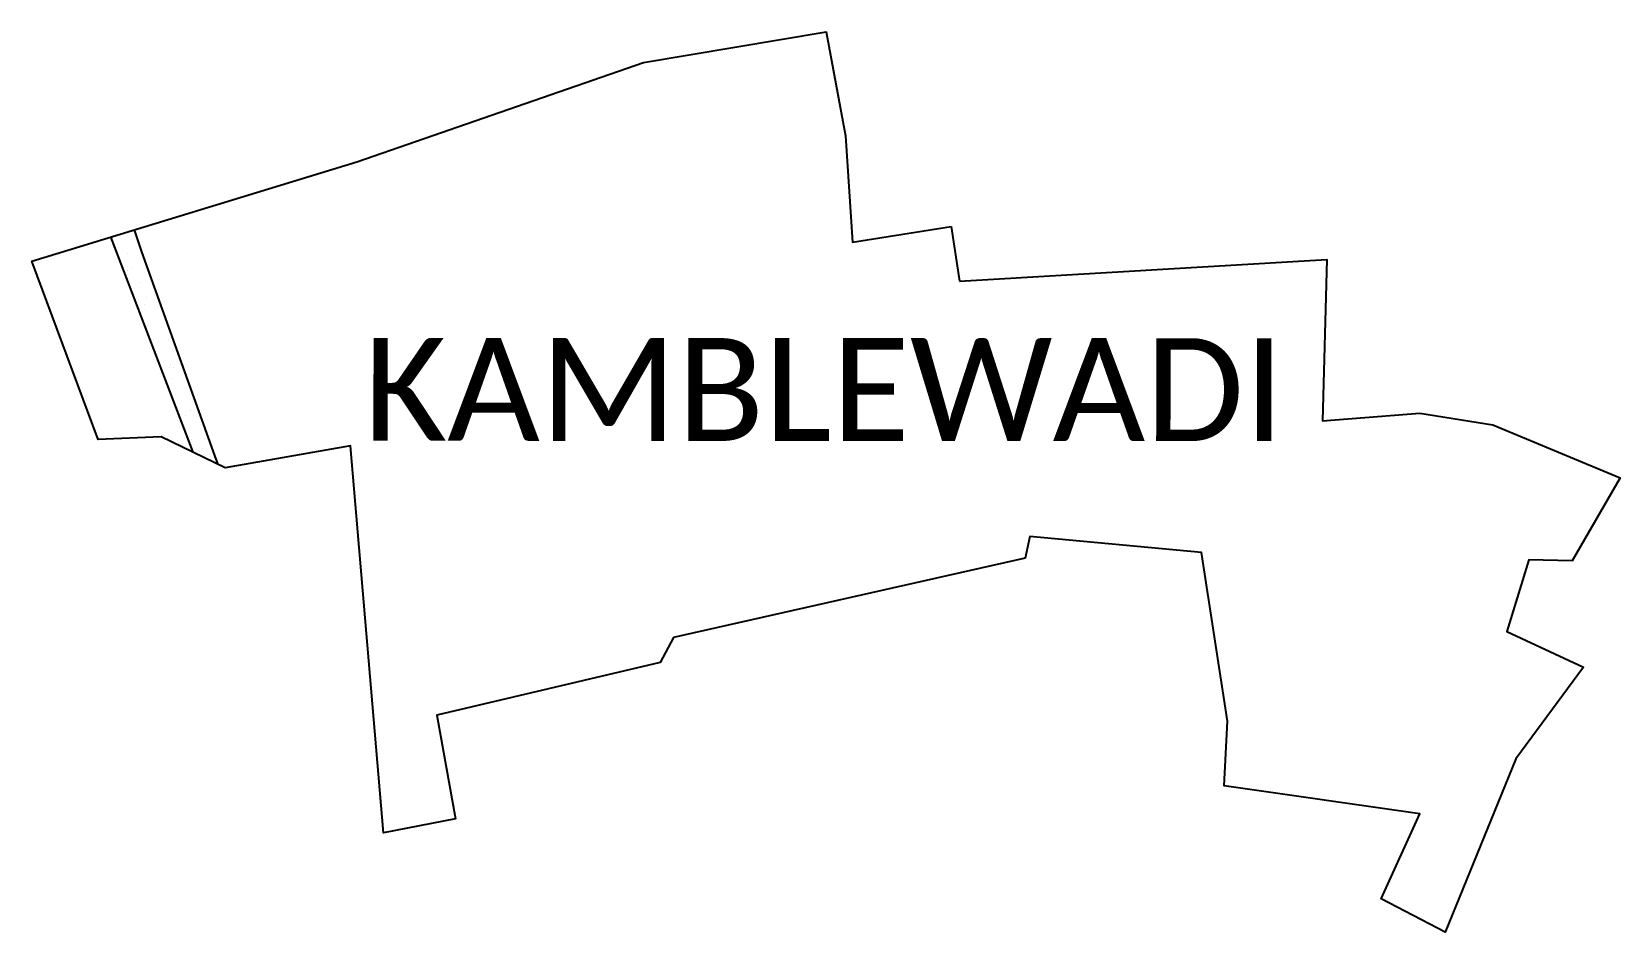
# Model space of a CAD drawing. Header units: feet. Extents: x 330680 to 359033, y 1750885 to 1931097.
# Drawn here: x 353528 to 354812, y 1750885 to 1751612 of the extents above; entities outside this region: 1.
import ezdxf

# ---------------------------------------------------------------- set-up
doc = ezdxf.new("R2010")
doc.units = ezdxf.units.FT
doc.header["$MEASUREMENT"] = 0
for name, color, linetype in [('DITRICT NAME', 118, 'Continuous'), ('SAND DUNES', 42, 'Continuous'), ('VILLAGE NAME', 250, 'Continuous')]:
    doc.layers.add(name, color=color, linetype=linetype)

msp = doc.modelspace()

# ---------------------------------------------------------------- linework, layer by layer
at = {"color": 3}
for points in [[(354277.8, 1751410.4), (354574.6, 1751428.1), (354571.2, 1751297.6), (354649.7, 1751303.9), (354708.7, 1751294.5), (354811.7, 1751251.6), (354773, 1751184.6), (354737.8, 1751185.5), (354720.2, 1751127.6), (354782.2, 1751098.8), (354727.4, 1751024.7), (354670.2, 1750884.6), (354618.5, 1750911.7), (354649.9, 1750980.2), (354491.7, 1751003), (354494.5, 1751055), (354473.3, 1751191.4), (354334.7, 1751204.4), (354330.9, 1751186.9), (354046.8, 1751122.7), (354036.1, 1751102.6), (353855.7, 1751059.9), (353870.8, 1750976.3), (353812.4, 1750964.8), (353785.9, 1751277.4), (353684.6, 1751259.7), (353632.9, 1751284.8), (353582.1, 1751282.5), (353528.3, 1751426.8), (353791.1, 1751506.9), (354022.5, 1751587.2), (354170.3, 1751612), (354185.9, 1751527.9), (354191.4, 1751441.9), (354271.1, 1751454.8)], [(354271.1, 1751454.8), (354277.8, 1751410.4)]]:
    msp.add_lwpolyline(points, dxfattribs=at)
at = {"layer": 'SAND DUNES'}
for p, q in [((353591.9, 1751446.2), (353658.4, 1751272.5)), ((353617.2, 1751434.3), (353611.4, 1751452.1)), ((353676.2, 1751269.8), (353617.2, 1751434.3)), ((353679, 1751262.4), (353676.2, 1751269.8))]:
    msp.add_line(p, q, dxfattribs=at)
at = {"layer": 'SAND DUNES', "linetype": 'Continuous'}
for p, q in [((353605.4, 1751432.7), (353605.4, 1751432.7)), ((353603.1, 1751421.3), (353603.1, 1751421.3)), ((353605.3, 1751419.3), (353605.3, 1751419.3)), ((353605.9, 1751418.8), (353605.9, 1751418.8)), ((353608.7, 1751421), (353608.7, 1751421)), ((353620.6, 1751420.7), (353620.6, 1751420.7)), ((353606.1, 1751409.6), (353606.1, 1751409.6)), ((353615.7, 1751409.7), (353615.7, 1751409.7)), ((353615.5, 1751388.7), (353615.5, 1751388.7)), ((353619.6, 1751391.4), (353619.6, 1751391.4)), ((353621.2, 1751397.5), (353621.2, 1751397.5)), ((353627.6, 1751398.7), (353627.6, 1751398.7)), ((353629.8, 1751396.6), (353629.8, 1751396.6)), ((353621.9, 1751374.4), (353621.9, 1751374.4)), ((353638.8, 1751363.7), (353638.8, 1751363.7)), ((353628.6, 1751354), (353628.6, 1751354)), ((353630.6, 1751361.7), (353630.6, 1751361.7)), ((353639.5, 1751340.5), (353639.5, 1751340.5)), ((353640.5, 1751343), (353640.5, 1751343)), ((353642.7, 1751341), (353642.7, 1751341)), ((353648.8, 1751343.4), (353648.8, 1751343.4)), ((353641.6, 1751332.1), (353641.6, 1751332.1)), ((353653.1, 1751331.4), (353653.1, 1751331.4)), ((353658.4, 1751313.3), (353658.4, 1751313.3)), ((353652.5, 1751302.4), (353652.5, 1751302.4)), ((353656.3, 1751306.1), (353656.3, 1751306.1)), ((353653.4, 1751287.4), (353653.4, 1751287.4)), ((353655.6, 1751285.3), (353655.6, 1751285.3)), ((353657, 1751283), (353657, 1751283)), ((353663.5, 1751272.8), (353663.5, 1751272.8)), ((353666, 1751275.7), (353666, 1751275.7)), ((353667.9, 1751283.3), (353667.9, 1751283.3)), ((353672.2, 1751270.9), (353672.2, 1751270.9)), ((353677.9, 1751264.7), (353677.9, 1751264.7))]:
    msp.add_line(p, q, dxfattribs=at)

# ---------------------------------------------------------------- texts
at = {"layer": 'DITRICT NAME', "insert": (330214.1, 1930543.7), "char_height": 4163.821, "attachment_point": 1, "rotation": 1.1028}
msp.add_mtext_dynamic_manual_height_columns('{\\fCalibri|b0|i0|c0|p34;RATNAGIRI}', width=3511.449, gutter_width=20819.1, heights=[0], dxfattribs=at)
at = {"layer": 'VILLAGE NAME', "insert": (353796.6, 1751364.7), "char_height": 83.12, "attachment_point": 1, "rotation": 359.9793}
msp.add_mtext_dynamic_manual_height_columns('{\\fCalibri|b0|i0|c0|p34;KAMBLEWADI}', width=820.213, gutter_width=415.6, heights=[83.5], dxfattribs=at)

doc.saveas('drawing.dxf')
